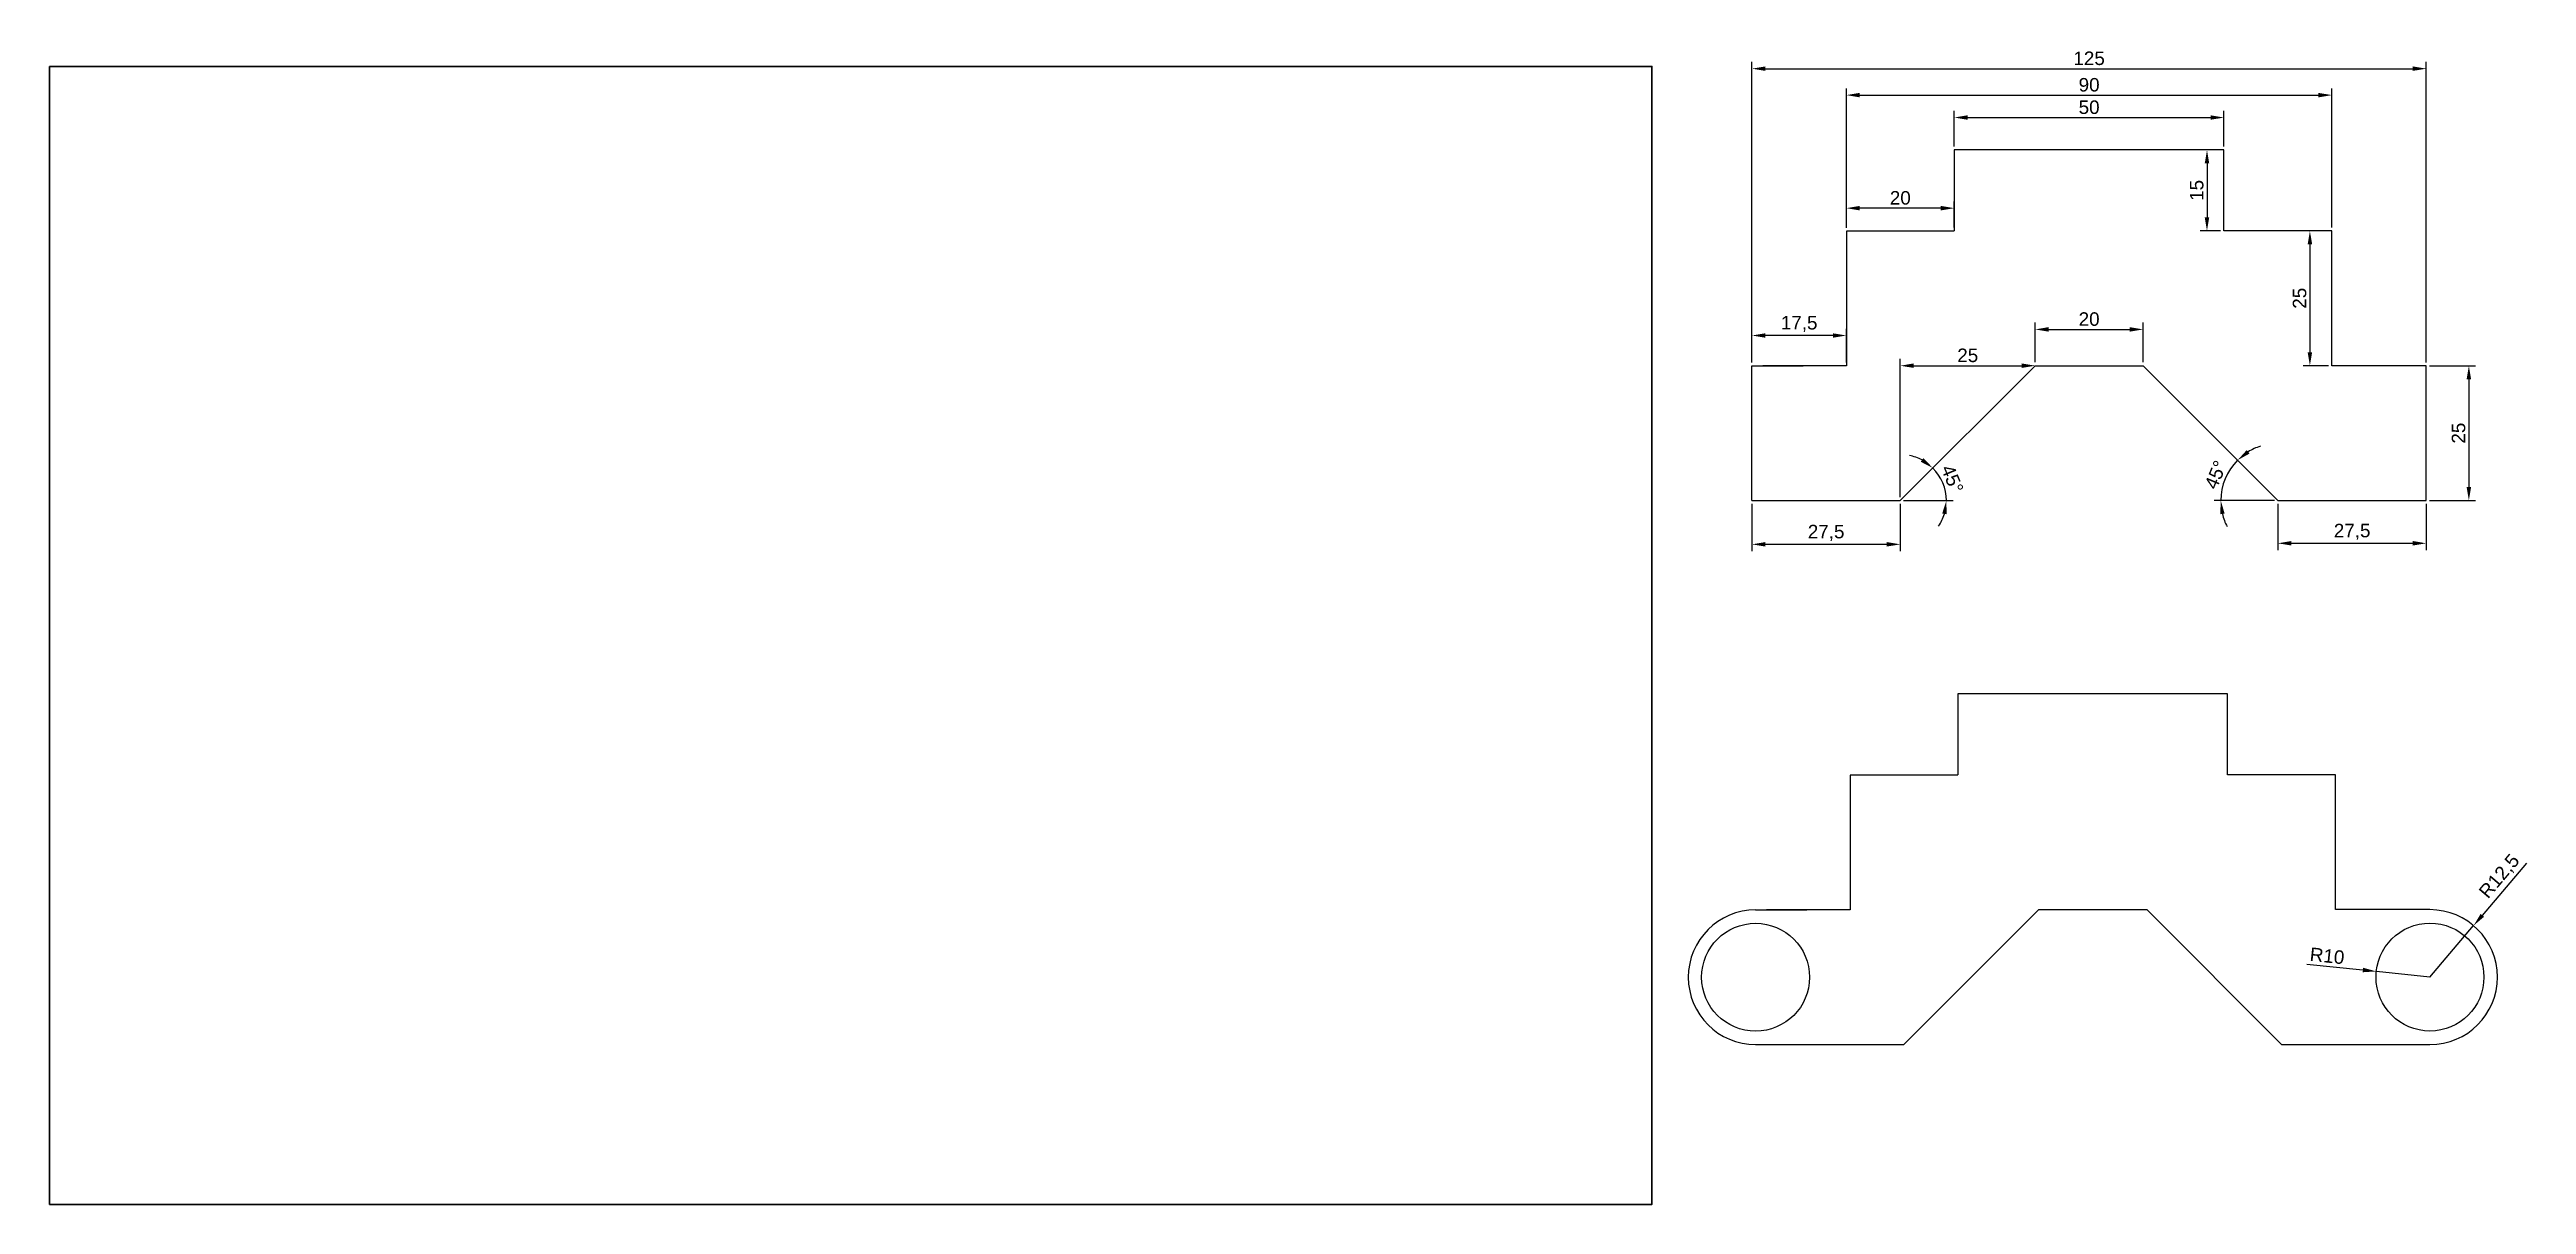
# Model space of a CAD drawing. Header units: millimetres. Extents: x 0 to 459, y -1 to 213.
import ezdxf

# ---------------------------------------------------------------- set-up
doc = ezdxf.new("R2010")
doc.units = ezdxf.units.MM
doc.layers.add('Layer1', color=30, linetype='Continuous', lineweight=30)
doc.layers.add('Layer2', color=41, linetype='Continuous')
doc.styles.get("Standard").update_dxf_attribs({"font": 'arial.ttf'})
doc.dimstyles.new('ISO-25', dxfattribs={"dimtxt": 2.5, "dimasz": 2.5, "dimexe": 1.25, "dimexo": 0.625, "dimtad": 1, "dimtxsty": 'Standard', "dimcen": 2.5, "dimadec": 0, "dimazin": 0, "dimtfac": 1, "dimtmove": 0, "dimatfit": 3, "dimfxl": 1, "dimarcsym": 0})

# ---------------------------------------------------------------- blocks, each defined once
blk = doc.blocks.new('*D8')
at = {"layer": 'Defpoints', "color": 0, "transparency": 16777216}
for p in [(315.55, 129.52), (343.05, 129.52), (343.05, 121.41)]:
    blk.add_point(p, dxfattribs=at)
at = {"layer": 'Layer2', "color": 0, "lineweight": -2, "transparency": 16777216}
for p, q in [((315.55, 128.9), (315.55, 120.16)), ((343.05, 128.9), (343.05, 120.16)), ((318.05, 121.41), (340.55, 121.41))]:
    blk.add_line(p, q, dxfattribs=at)
at = {"layer": 'Layer2', "color": 0, "transparency": 16777216}
for points in [[(318.05, 121.83), (318.05, 121), (315.55, 121.41)], [(340.55, 121.83), (340.55, 121), (343.05, 121.41)]]:
    blk.add_solid(points, dxfattribs=at)
at = {"layer": 'Layer2', "color": 0, "transparency": 16777216, "insert": (329.3, 123.54), "char_height": 2.5, "attachment_point": 5}
blk.add_mtext('27,5', dxfattribs=at)
blk = doc.blocks.new('*D10')
at = {"layer": 'Defpoints', "color": 0, "transparency": 16777216}
for p in [(368.05, 154.52), (368.05, 154.52), (343.05, 129.52)]:
    blk.add_point(p, dxfattribs=at)
at = {"layer": 'Layer2', "color": 0, "lineweight": -2, "transparency": 16777216}
for p, q in [((343.05, 130.15), (343.05, 155.77)), ((345.55, 154.52), (365.55, 154.52)), ((368.05, 155.15), (368.05, 155.77))]:
    blk.add_line(p, q, dxfattribs=at)
at = {"layer": 'Layer2', "color": 0, "transparency": 16777216}
for points in [[(345.55, 154.94), (345.55, 154.11), (343.05, 154.52)], [(365.55, 154.94), (365.55, 154.11), (368.05, 154.52)]]:
    blk.add_solid(points, dxfattribs=at)
at = {"layer": 'Layer2', "color": 0, "transparency": 16777216, "insert": (355.55, 156.43), "char_height": 2.5, "attachment_point": 5}
blk.add_mtext('25', dxfattribs=at)
blk = doc.blocks.new('*D12')
at = {"layer": 'Defpoints', "color": 0, "transparency": 16777216}
for p in [(368.05, 154.52), (315.55, 129.52), (343.05, 129.52), (343.05, 129.52), (351.3, 131.74)]:
    blk.add_point(p, dxfattribs=at)
at = {"layer": 'Layer2', "color": 0, "lineweight": -2, "transparency": 16777216}
blk.add_line((343.67, 129.52), (352.84, 129.52), dxfattribs=at)
for start, end in [(61.828, 78.656), (0, 45), (326.344, 343.172)]:
    blk.add_arc((343.05, 129.52), 8.54, start, end, dxfattribs=at)
at = {"layer": 'Layer2', "color": 0, "transparency": 16777216}
for points in [[(347.33, 137.39), (346.83, 136.72), (349.09, 135.56)], [(350.81, 127.11), (351.64, 126.99), (351.59, 129.52)]]:
    blk.add_solid(points, dxfattribs=at)
at = {"layer": 'Layer2', "color": 0, "transparency": 16777216, "insert": (352.69, 133.52), "char_height": 2.5, "attachment_point": 5, "rotation": 292.5}
blk.add_mtext('45°', dxfattribs=at)
blk = doc.blocks.new('*D13')
at = {"layer": 'Defpoints', "color": 0, "transparency": 16777216}
for p in [(388.05, 161.25), (368.05, 154.52), (388.05, 154.52)]:
    blk.add_point(p, dxfattribs=at)
at = {"layer": 'Layer2', "color": 0, "lineweight": -2, "transparency": 16777216}
for p, q in [((368.05, 155.15), (368.05, 162.5)), ((370.55, 161.25), (385.55, 161.25)), ((388.05, 155.15), (388.05, 162.5))]:
    blk.add_line(p, q, dxfattribs=at)
at = {"layer": 'Layer2', "color": 0, "transparency": 16777216}
for points in [[(370.55, 161.67), (370.55, 160.83), (368.05, 161.25)], [(385.55, 161.67), (385.55, 160.83), (388.05, 161.25)]]:
    blk.add_solid(points, dxfattribs=at)
at = {"layer": 'Layer2', "color": 0, "transparency": 16777216, "insert": (378.05, 163.15), "char_height": 2.5, "attachment_point": 5}
blk.add_mtext('20', dxfattribs=at)
blk = doc.blocks.new('*D14')
at = {"layer": 'Defpoints', "color": 0, "transparency": 16777216}
for p in [(388.05, 154.52), (403.88, 134.82), (413.05, 129.52), (413.05, 129.52), (440.55, 129.52)]:
    blk.add_point(p, dxfattribs=at)
at = {"layer": 'Layer2', "color": 0, "lineweight": -2, "transparency": 16777216}
blk.add_line((412.42, 129.52), (401.21, 129.52), dxfattribs=at)
for start, end in [(107.8727, 121.4363), (135, 180), (193.5637, 207.1273)]:
    blk.add_arc((413.05, 129.52), 10.59, start, end, dxfattribs=at)
at = {"layer": 'Layer2', "color": 0, "transparency": 16777216}
for points in [[(407.78, 138.23), (407.27, 138.88), (405.56, 137.01)], [(402.34, 126.99), (403.17, 127.09), (402.46, 129.52)]]:
    blk.add_solid(points, dxfattribs=at)
at = {"layer": 'Layer2', "color": 0, "transparency": 16777216, "insert": (401.52, 134.3), "char_height": 2.5, "attachment_point": 5, "rotation": 67.5}
blk.add_mtext('45°', dxfattribs=at)
blk = doc.blocks.new('*D15')
at = {"layer": 'Defpoints', "color": 0, "transparency": 16777216}
for p in [(413.05, 129.52), (440.55, 129.52), (440.55, 121.6)]:
    blk.add_point(p, dxfattribs=at)
at = {"layer": 'Layer2', "color": 0, "lineweight": -2, "transparency": 16777216}
for p, q in [((413.05, 128.9), (413.05, 120.35)), ((440.55, 128.9), (440.55, 120.35)), ((415.55, 121.6), (438.05, 121.6))]:
    blk.add_line(p, q, dxfattribs=at)
at = {"layer": 'Layer2', "color": 0, "transparency": 16777216}
for points in [[(415.55, 122.02), (415.55, 121.19), (413.05, 121.6)], [(438.05, 122.02), (438.05, 121.19), (440.55, 121.6)]]:
    blk.add_solid(points, dxfattribs=at)
at = {"layer": 'Layer2', "color": 0, "transparency": 16777216, "insert": (426.8, 123.73), "char_height": 2.5, "attachment_point": 5}
blk.add_mtext('27,5', dxfattribs=at)
blk = doc.blocks.new('*D16')
at = {"layer": 'Defpoints', "color": 0, "transparency": 16777216}
for p in [(440.55, 154.52), (440.55, 129.52), (448.44, 129.52)]:
    blk.add_point(p, dxfattribs=at)
at = {"layer": 'Layer2', "color": 0, "lineweight": -2, "transparency": 16777216}
for p, q in [((441.17, 154.52), (449.69, 154.52)), ((448.44, 152.02), (448.44, 132.02)), ((441.17, 129.52), (449.69, 129.52))]:
    blk.add_line(p, q, dxfattribs=at)
at = {"layer": 'Layer2', "color": 0, "transparency": 16777216}
for points in [[(448.02, 152.02), (448.85, 152.02), (448.44, 154.52)], [(448.02, 132.02), (448.85, 132.02), (448.44, 129.52)]]:
    blk.add_solid(points, dxfattribs=at)
at = {"layer": 'Layer2', "color": 0, "transparency": 16777216, "insert": (446.53, 142.02), "char_height": 2.5, "attachment_point": 5, "rotation": 90}
blk.add_mtext('25', dxfattribs=at)
blk = doc.blocks.new('*D19')
at = {"layer": 'Defpoints', "color": 0, "transparency": 16777216}
for p in [(333.05, 183.72), (333.05, 179.47), (353.05, 179.52)]:
    blk.add_point(p, dxfattribs=at)
at = {"layer": 'Layer2', "color": 0, "lineweight": -2, "transparency": 16777216}
for p, q in [((333.05, 180.1), (333.05, 184.97)), ((350.55, 183.72), (335.55, 183.72)), ((353.05, 180.15), (353.05, 184.97))]:
    blk.add_line(p, q, dxfattribs=at)
at = {"layer": 'Layer2', "color": 0, "transparency": 16777216}
for points in [[(335.55, 184.14), (335.55, 183.3), (333.05, 183.72)], [(350.55, 184.14), (350.55, 183.3), (353.05, 183.72)]]:
    blk.add_solid(points, dxfattribs=at)
at = {"layer": 'Layer2', "color": 0, "transparency": 16777216, "insert": (343.05, 185.62), "char_height": 2.5, "attachment_point": 5}
blk.add_mtext('20', dxfattribs=at)
blk = doc.blocks.new('*D20')
at = {"layer": 'Defpoints', "color": 0, "transparency": 16777216}
for p in [(315.55, 160.12), (315.55, 154.52), (333.05, 154.47)]:
    blk.add_point(p, dxfattribs=at)
at = {"layer": 'Layer2', "color": 0, "lineweight": -2, "transparency": 16777216}
for p, q in [((315.55, 155.15), (315.55, 161.37)), ((333.05, 155.1), (333.05, 161.37)), ((330.55, 160.12), (318.05, 160.12))]:
    blk.add_line(p, q, dxfattribs=at)
at = {"layer": 'Layer2', "color": 0, "transparency": 16777216}
for points in [[(318.05, 160.53), (318.05, 159.7), (315.55, 160.12)], [(330.55, 160.53), (330.55, 159.7), (333.05, 160.12)]]:
    blk.add_solid(points, dxfattribs=at)
at = {"layer": 'Layer2', "color": 0, "transparency": 16777216, "insert": (324.3, 162.25), "char_height": 2.5, "attachment_point": 5}
blk.add_mtext('17,5', dxfattribs=at)
blk = doc.blocks.new('*D21')
at = {"layer": 'Defpoints', "color": 0, "transparency": 16777216}
for p in [(403.05, 200.52), (353.05, 194.52), (403.05, 194.52)]:
    blk.add_point(p, dxfattribs=at)
at = {"layer": 'Layer2', "color": 0, "lineweight": -2, "transparency": 16777216}
for p, q in [((353.05, 195.15), (353.05, 201.77)), ((355.55, 200.52), (400.55, 200.52)), ((403.05, 195.15), (403.05, 201.77))]:
    blk.add_line(p, q, dxfattribs=at)
at = {"layer": 'Layer2', "color": 0, "transparency": 16777216}
for points in [[(355.55, 200.94), (355.55, 200.11), (353.05, 200.52)], [(400.55, 200.94), (400.55, 200.11), (403.05, 200.52)]]:
    blk.add_solid(points, dxfattribs=at)
at = {"layer": 'Layer2', "color": 0, "transparency": 16777216, "insert": (378.05, 202.42), "char_height": 2.5, "attachment_point": 5}
blk.add_mtext('50', dxfattribs=at)
blk = doc.blocks.new('*D22')
at = {"layer": 'Defpoints', "color": 0, "transparency": 16777216}
for p in [(423.05, 204.68), (333.05, 179.47), (423.05, 179.52)]:
    blk.add_point(p, dxfattribs=at)
at = {"layer": 'Layer2', "color": 0, "lineweight": -2, "transparency": 16777216}
for p, q in [((333.05, 180.1), (333.05, 205.93)), ((335.55, 204.68), (420.55, 204.68)), ((423.05, 180.15), (423.05, 205.93))]:
    blk.add_line(p, q, dxfattribs=at)
at = {"layer": 'Layer2', "color": 0, "transparency": 16777216}
for points in [[(335.55, 205.09), (335.55, 204.26), (333.05, 204.68)], [(420.55, 205.09), (420.55, 204.26), (423.05, 204.68)]]:
    blk.add_solid(points, dxfattribs=at)
at = {"layer": 'Layer2', "color": 0, "transparency": 16777216, "insert": (378.05, 206.58), "char_height": 2.5, "attachment_point": 5}
blk.add_mtext('90', dxfattribs=at)
blk = doc.blocks.new('*D24')
at = {"layer": 'Defpoints', "color": 0, "transparency": 16777216}
for p in [(440.55, 209.58), (315.55, 154.47), (440.55, 154.47)]:
    blk.add_point(p, dxfattribs=at)
at = {"layer": 'Layer2', "color": 0, "lineweight": -2, "transparency": 16777216}
for p, q in [((315.55, 155.1), (315.55, 210.83)), ((318.05, 209.58), (438.05, 209.58)), ((440.55, 155.1), (440.55, 210.83))]:
    blk.add_line(p, q, dxfattribs=at)
at = {"layer": 'Layer2', "color": 0, "transparency": 16777216}
for points in [[(318.05, 210), (318.05, 209.17), (315.55, 209.58)], [(438.05, 210), (438.05, 209.17), (440.55, 209.58)]]:
    blk.add_solid(points, dxfattribs=at)
at = {"layer": 'Layer2', "color": 0, "transparency": 16777216, "insert": (378.05, 211.49), "char_height": 2.5, "attachment_point": 5}
blk.add_mtext('125', dxfattribs=at)
blk = doc.blocks.new('*D25')
at = {"layer": 'Defpoints', "color": 0, "transparency": 16777216}
for p in [(403.05, 194.52), (399.9, 179.52), (403.05, 179.52)]:
    blk.add_point(p, dxfattribs=at)
at = {"layer": 'Layer2', "color": 0, "lineweight": -2, "transparency": 16777216}
for p, q in [((402.42, 194.52), (398.65, 194.52)), ((399.9, 192.02), (399.9, 182.02)), ((402.42, 179.52), (398.65, 179.52))]:
    blk.add_line(p, q, dxfattribs=at)
at = {"layer": 'Layer2', "color": 0, "transparency": 16777216}
for points in [[(399.48, 192.02), (400.31, 192.02), (399.9, 194.52)], [(399.48, 182.02), (400.31, 182.02), (399.9, 179.52)]]:
    blk.add_solid(points, dxfattribs=at)
at = {"layer": 'Layer2', "color": 0, "transparency": 16777216, "insert": (398, 187.02), "char_height": 2.5, "attachment_point": 5, "rotation": 90}
blk.add_mtext('15', dxfattribs=at)
blk = doc.blocks.new('*D26')
at = {"layer": 'Defpoints', "color": 0, "transparency": 16777216}
for p in [(423.05, 179.52), (418.97, 154.52), (423.05, 154.52)]:
    blk.add_point(p, dxfattribs=at)
at = {"layer": 'Layer2', "color": 0, "lineweight": -2, "transparency": 16777216}
for p, q in [((422.42, 179.52), (417.72, 179.52)), ((418.97, 177.02), (418.97, 157.02)), ((422.42, 154.52), (417.72, 154.52))]:
    blk.add_line(p, q, dxfattribs=at)
at = {"layer": 'Layer2', "color": 0, "transparency": 16777216}
for points in [[(418.56, 177.02), (419.39, 177.02), (418.97, 179.52)], [(418.56, 157.02), (419.39, 157.02), (418.97, 154.52)]]:
    blk.add_solid(points, dxfattribs=at)
at = {"layer": 'Layer2', "color": 0, "transparency": 16777216, "insert": (417.07, 167.02), "char_height": 2.5, "attachment_point": 5, "rotation": 90}
blk.add_mtext('25', dxfattribs=at)
blk = doc.blocks.new('*D28')
at = {"layer": 'Defpoints', "color": 0, "transparency": 16777216}
for p in [(431.29, 42.25), (441.23, 41.19)]:
    blk.add_point(p, dxfattribs=at)
at = {"layer": 'Layer2', "color": 0, "lineweight": -2, "transparency": 16777216}
for p, q in [((418.38, 43.61), (428.8, 42.51)), ((441.23, 41.19), (431.29, 42.25))]:
    blk.add_line(p, q, dxfattribs=at)
at = {"layer": 'Layer2', "color": 0, "transparency": 16777216}
blk.add_solid([(428.84, 42.92), (428.76, 42.09), (431.29, 42.25)], dxfattribs=at)
at = {"layer": 'Layer2', "color": 0, "transparency": 16777216, "insert": (422.17, 45.12), "char_height": 2.5, "attachment_point": 5, "rotation": 353.9616}
blk.add_mtext('R10', dxfattribs=at)
blk = doc.blocks.new('*D29')
at = {"layer": 'Defpoints', "color": 0, "transparency": 16777216}
for p in [(449.31, 50.73), (441.23, 41.19)]:
    blk.add_point(p, dxfattribs=at)
at = {"layer": 'Layer2', "color": 0, "lineweight": -2, "transparency": 16777216}
for p, q in [((459.11, 62.29), (450.93, 52.63)), ((441.23, 41.19), (449.31, 50.73))]:
    blk.add_line(p, q, dxfattribs=at)
at = {"layer": 'Layer2', "color": 0, "transparency": 16777216}
blk.add_solid([(450.61, 52.9), (451.25, 52.37), (449.31, 50.73)], dxfattribs=at)
at = {"layer": 'Layer2', "color": 0, "transparency": 16777216, "insert": (454.21, 59.79), "char_height": 2.5, "attachment_point": 5, "rotation": 49.7079}
blk.add_mtext('R12,5', dxfattribs=at)

msp = doc.modelspace()

# ---------------------------------------------------------------- linework, layer by layer
for p, q in [((0, 0), (0, 210)), ((296.998, 209.046), (296.998, -0.954)), ((403.048, 194.524), (353.048, 194.524)), ((353.048, 194.524), (353.048, 179.524)), ((403.048, 179.524), (403.048, 194.524)), ((353.048, 179.473), (333.048, 179.473)), ((333.048, 179.473), (333.048, 154.473)), ((423.048, 179.524), (403.048, 179.524)), ((423.048, 154.524), (423.048, 179.524)), ((315.548, 129.524), (315.548, 154.524)), ((315.548, 154.473), (325.056, 154.473)), ((333.048, 154.473), (317.548, 154.473)), ((343.048, 129.524), (368.048, 154.524)), ((368.048, 154.524), (388.048, 154.524)), ((388.048, 154.524), (413.048, 129.524)), ((440.548, 154.524), (423.048, 154.524)), ((440.548, 129.524), (440.548, 154.524)), ((315.548, 129.524), (343.048, 129.524)), ((413.048, 129.524), (440.548, 129.524)), ((403.73, 93.693), (353.73, 93.693)), ((353.73, 93.693), (353.73, 78.693)), ((403.73, 78.693), (403.73, 93.693)), ((353.73, 78.642), (333.73, 78.642)), ((333.73, 78.642), (333.73, 53.642)), ((423.73, 78.693), (403.73, 78.693)), ((423.73, 53.693), (423.73, 78.693)), ((316.23, 53.642), (316.23, 53.693)), ((316.23, 53.642), (325.738, 53.642)), ((333.73, 53.642), (318.23, 53.642)), ((343.73, 28.693), (368.73, 53.693)), ((368.73, 53.693), (388.73, 53.693)), ((388.73, 53.693), (413.73, 28.693)), ((441.23, 53.693), (423.73, 53.693)), ((316.23, 28.693), (343.73, 28.693)), ((413.73, 28.693), (441.23, 28.693))]:
    msp.add_line(p, q)
for centre in [(316.23, 41.168), (441.23, 41.193)]:
    msp.add_circle(centre, 10)
for centre, radius, start, end in [((316.23, 41.168), 12.474, 90, 270), ((441.23, 41.193), 12.5, 270, 90)]:
    msp.add_arc(centre, radius, start, end)
at = {"layer": 'Layer1'}
msp.add_lwpolyline([(0, 210), (296.998, 210), (296.998, -0.954), (0, -0.954)], close=True, dxfattribs=at)

# ---------------------------------------------------------------- dimensions: what is measured, and where the dimension line sits
at = {"layer": 'Layer2'}
for base, p1, p2, picture, middle in [((440.548, 209.585), (315.548, 154.473), (440.548, 154.473), '*D24', (378.048, 211.486)), ((423.048, 204.676), (333.048, 179.473), (423.048, 179.524), '*D22', (378.048, 206.577)), ((403.048, 200.522), (353.048, 194.524), (403.048, 194.524), '*D21', (378.048, 202.423)), ((333.048, 183.719), (353.048, 179.524), (333.048, 179.473), '*D19', (343.048, 185.62)), ((315.548, 160.118), (333.048, 154.473), (315.548, 154.524), '*D20', (324.298, 162.246)), ((388.048, 161.251), (368.048, 154.524), (388.048, 154.524), '*D13', (378.048, 163.152)), ((368.048, 154.524), (343.048, 129.524), (368.048, 154.524), '*D10', (355.548, 156.426)), ((343.048, 121.414), (315.548, 129.524), (343.048, 129.524), '*D8', (329.298, 123.541)), ((440.548, 121.602), (413.048, 129.524), (440.548, 129.524), '*D15', (426.798, 123.73))]:
    dim = msp.add_linear_dim(base=base, p1=p1, p2=p2, dimstyle='ISO-25', dxfattribs=at)
    dim.commit()
    dim.dimension.update_dxf_attribs({"geometry": picture, "text_midpoint": middle})
for base, p1, p2, picture, middle in [((399.896, 179.524), (403.048, 194.524), (403.048, 179.524), '*D25', (397.995, 187.024)), ((418.972, 154.524), (423.048, 179.524), (423.048, 154.524), '*D26', (417.071, 167.024)), ((448.435, 129.524), (440.548, 154.524), (440.548, 129.524), '*D16', (446.534, 142.024))]:
    dim = msp.add_linear_dim(base=base, p1=p1, p2=p2, angle=90, dimstyle='ISO-25', dxfattribs=at)
    dim.commit()
    dim.dimension.update_dxf_attribs({"geometry": picture, "text_midpoint": middle})
for base, line1, line2, picture, middle in [((351.299, 131.735), ((315.548, 129.524), (343.048, 129.524)), ((343.048, 129.524), (368.048, 154.524)), '*D12', (352.692, 133.519)), ((403.881, 134.817), ((388.048, 154.524), (413.048, 129.524)), ((413.048, 129.524), (440.548, 129.524)), '*D14', (401.516, 134.301))]:
    dim = msp.add_angular_dim_2l(base=base, line1=line1, line2=line2, dimstyle='ISO-25', dxfattribs=at)
    dim.commit()
    dim.dimension.update_dxf_attribs({"geometry": picture, "text_midpoint": middle})
dim = msp.add_radius_dim(center=(441.23, 41.193), mpoint=(449.313, 50.728), dimstyle='ISO-25', dxfattribs=at)
dim.commit()
dim.dimension.update_dxf_attribs({"geometry": '*D29', "text_midpoint": (454.208, 59.79)})
dim = msp.add_radius_dim(center=(441.23, 41.193), mpoint=(431.285, 42.245), dimstyle='ISO-25', dxfattribs=at)
dim.commit()
dim.dimension.update_dxf_attribs({"geometry": '*D28', "text_midpoint": (421.965, 43.231), "dimtype": 164})

doc.saveas('drawing.dxf')
